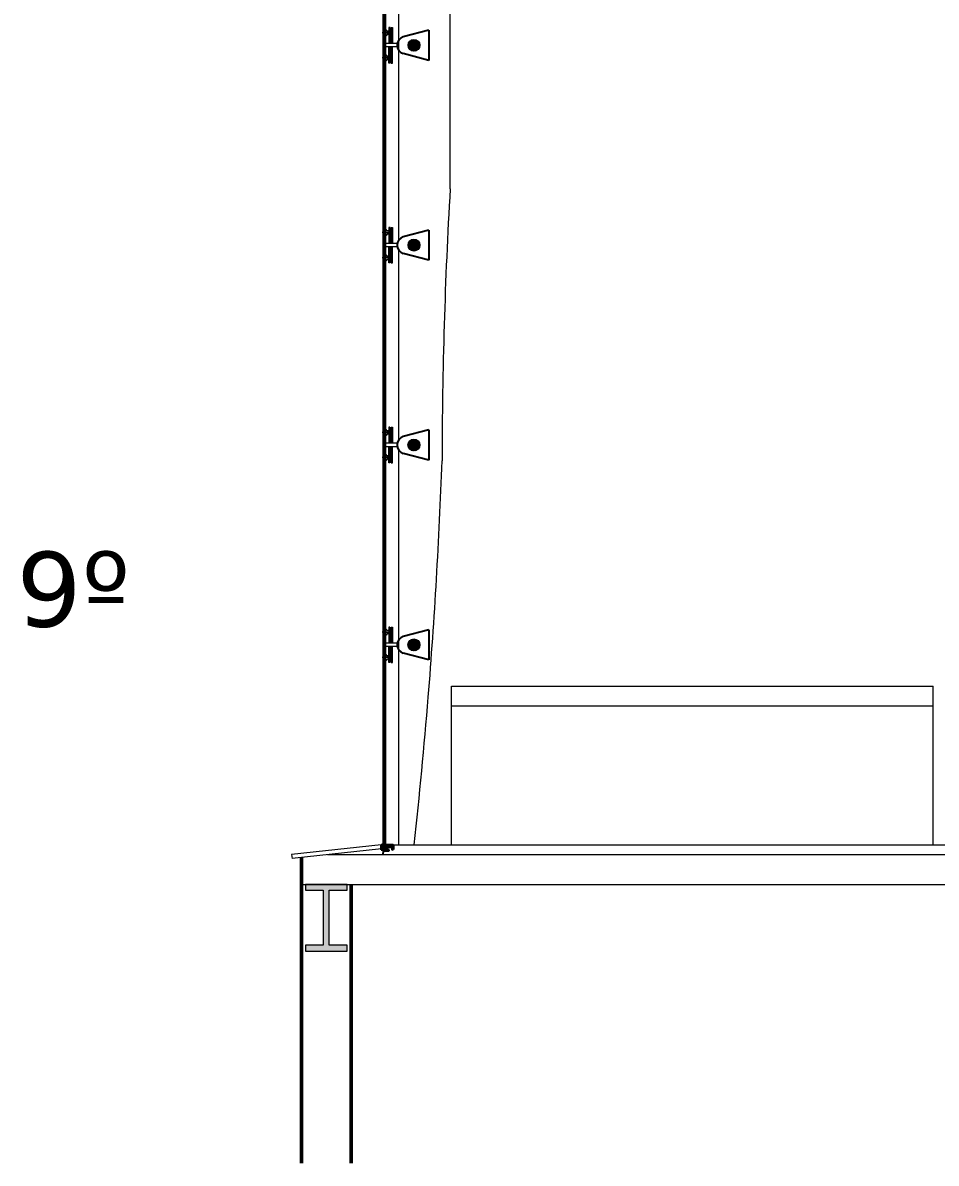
# Model space of a CAD drawing. Header units: millimetres. Extents: x 908.4 to 963.4, y 274.9 to 316.3.
# Drawn here: x 922.44 to 927.04, y 296.53 to 302.29 of the extents above; entities that cross this region are included whole.
import ezdxf

# ---------------------------------------------------------------- set-up
doc = ezdxf.new("R2010")
doc.units = ezdxf.units.MM
doc.header["$LTSCALE"] = 10
doc.layers.get('0').update_dxf_attribs({"color": 90})
for name, color, linetype in [('1', 130, 'Continuous'), ('DATA', 9, 'Continuous'), ('TEX1', 90, 'Continuous'), ('VIDRO', 140, 'Continuous')]:
    doc.layers.add(name, color=color, linetype=linetype)
for name, color, linetype, lineweight in [('A-perf', 180, 'Continuous', 9), ('COTA', 90, 'Continuous', 9), ('linha estutura', 252, 'Continuous', 13), ('PAREDES 2', 1, 'Continuous', 50), ('pn 02', 16, 'Continuous', 20), ('PN-01', 90, 'Continuous', 13)]:
    doc.layers.add(name, color=color, linetype=linetype, lineweight=lineweight)
doc.styles.add('cotanivel', font='verdana.TTF', dxfattribs={"height": 3})

# ---------------------------------------------------------------- blocks, each defined once
blk = doc.blocks.new('A$C43351A97')
at = {"layer": 'DATA'}
for p, q in [((0, 0.99), (0, 3.49)), ((0, 3.49), (0.53, 3.49)), ((3.53, 0.99), (0, 0.99)), ((0.07, 3.4), (0.06, 3.37)), ((0.06, 3.37), (0.06, 3.05)), ((0.06, 3.05), (0.07, 3.02)), ((0.09, 3.42), (0.07, 3.4)), ((0.07, 3.31), (0.07, 3.13)), ((0.07, 3.02), (0.09, 3)), ((0.11, 2.92), (0.08, 2.9)), ((0.08, 2.9), (0.08, 2.87)), ((0.08, 2.87), (0.08, 1.13)), ((0.08, 1.13), (0.08, 1.1)), ((0.08, 1.1), (0.11, 1.08)), ((0.13, 3.43), (0.09, 3.42)), ((0.09, 3), (0.13, 2.99)), ((0.14, 2.93), (0.11, 2.92)), ((0.11, 1.08), (0.14, 1.07)), ((0.48, 3.43), (0.13, 3.43)), ((0.46, 3.42), (0.13, 3.36)), ((0.13, 3.08), (0.46, 3.02)), ((0.13, 2.99), (0.48, 2.99)), ((0.53, 2.93), (0.14, 2.93)), ((0.14, 1.07), (2.94, 1.07)), ((0.18, 3.27), (0.3, 3.34)), ((0.3, 3.09), (0.18, 3.16)), ((0.29, 3.32), (0.19, 3.26)), ((0.19, 3.18), (0.29, 3.11)), ((0.26, 2.75), (0.26, 2.19)), ((0.61, 2.75), (0.26, 2.75)), ((0.26, 2.19), (2.73, 2.19)), ((0.32, 3.27), (0.32, 3.3)), ((0.61, 3.27), (0.32, 3.27)), ((0.32, 3.17), (0.61, 3.17)), ((0.32, 3.13), (0.32, 3.17)), ((0.34, 3.32), (0.34, 3.28)), ((0.34, 3.28), (0.43, 3.28)), ((0.34, 3.15), (0.34, 3.11)), ((0.43, 3.15), (0.34, 3.15)), ((0.39, 2.38), (0.39, 2.56)), ((0.43, 3.28), (0.46, 3.42)), ((0.46, 3.02), (0.43, 3.15)), ((0.45, 2.63), (0.86, 2.63)), ((2.73, 2.31), (0.45, 2.31)), ((0.48, 3.41), (0.48, 3.43)), ((0.48, 3.39), (0.48, 3.41)), ((0.49, 3.38), (0.48, 3.39)), ((0.48, 3.03), (0.49, 3.04)), ((0.48, 3.02), (0.48, 3.03)), ((0.48, 2.99), (0.48, 3.02)), ((0.51, 3.38), (0.49, 3.38)), ((0.49, 3.04), (0.51, 3.04)), ((0.52, 3.38), (0.51, 3.38)), ((0.51, 3.04), (0.52, 3.04)), ((0.53, 3.39), (0.52, 3.38)), ((0.52, 3.04), (0.53, 3.03)), ((0.53, 3.49), (0.53, 3.41)), ((0.53, 3.41), (0.53, 3.39)), ((0.53, 3.03), (0.53, 3.02)), ((0.53, 3.02), (0.53, 2.93)), ((0.61, 3.5), (0.61, 3.27)), ((0.86, 3.5), (0.61, 3.5)), ((0.61, 3.17), (0.61, 2.75)), ((0.73, 3.38), (0.86, 3.38)), ((0.73, 2.75), (0.73, 3.38)), ((0.86, 2.75), (0.73, 2.75)), ((0.86, 3.38), (0.86, 3.5)), ((0.86, 2.63), (0.86, 2.75)), ((4.83, 4), (2.1, 3.5)), ((2.1, 4), (4.83, 3.5)), ((2.1, 4), (2.1, 3.5)), ((4.83, 4), (2.1, 4)), ((2.1, 3.5), (4.83, 3.5)), ((2.73, 2.41), (2.73, 2.31)), ((2.73, 2.19), (2.73, 2.09)), ((2.95, 2.47), (2.79, 2.47)), ((2.79, 2.03), (2.95, 2.03)), ((2.88, 2.32), (2.92, 2.31)), ((2.95, 2.39), (2.89, 2.39)), ((2.89, 2.18), (2.93, 2.19)), ((2.9, 2.39), (2.95, 2.41)), ((5.59, 2.31), (2.9, 2.31)), ((2.9, 2.19), (3.54, 2.19)), ((2.96, 2.12), (2.9, 2.12)), ((2.95, 2.09), (2.9, 2.11)), ((2.92, 2.31), (3.03, 2.31)), ((2.93, 2.19), (3.02, 2.19)), ((2.94, 1.07), (2.97, 1.08)), ((2.97, 1.08), (2.99, 1.1)), ((2.98, 3.5), (2.98, 2.42)), ((5.21, 3.5), (2.98, 3.5)), ((2.99, 1.97), (2.99, 2.08)), ((2.99, 1.1), (3, 1.13)), ((3, 1.43), (3.02, 1.49)), ((3, 1.13), (3, 1.43)), ((3.02, 1.49), (3.06, 1.54)), ((3.05, 2.16), (3.05, 1.97)), ((3.05, 1.97), (3.74, 1.97)), ((3.06, 3.42), (5.17, 3.42)), ((3.06, 2.35), (3.06, 3.42)), ((3.06, 1.54), (3.13, 1.56)), ((3.07, 1.46), (3.06, 1.43)), ((3.06, 1.43), (3.06, 1.12)), ((3.06, 1.12), (3.07, 1.09)), ((3.09, 1.48), (3.07, 1.46)), ((3.07, 1.09), (3.09, 1.06)), ((3.08, 1.38), (3.08, 1.19)), ((3.62, 1.87), (3.09, 1.87)), ((3.13, 1.49), (3.09, 1.48)), ((3.09, 1.06), (3.13, 1.05)), ((3.13, 1.56), (3.53, 1.56)), ((3.48, 1.49), (3.13, 1.49)), ((3.13, 1.05), (3.48, 1.05)), ((3.47, 1.48), (3.14, 1.43)), ((3.14, 1.14), (3.47, 1.09)), ((3.19, 1.34), (3.3, 1.41)), ((3.3, 1.15), (3.19, 1.23)), ((3.2, 1.32), (3.3, 1.39)), ((3.3, 1.18), (3.2, 1.24)), ((3.33, 1.37), (3.33, 1.33)), ((3.33, 1.33), (3.74, 1.33)), ((3.33, 1.23), (3.33, 1.2)), ((3.71, 1.23), (3.33, 1.23)), ((3.34, 1.39), (3.34, 1.35)), ((3.34, 1.35), (3.43, 1.35)), ((3.34, 1.22), (3.34, 1.18)), ((3.43, 1.22), (3.34, 1.22)), ((3.43, 1.35), (3.47, 1.48)), ((3.47, 1.09), (3.43, 1.22)), ((3.48, 1.47), (3.48, 1.49)), ((3.48, 1.46), (3.48, 1.47)), ((3.49, 1.45), (3.48, 1.46)), ((3.48, 1.09), (3.49, 1.1)), ((3.48, 1.08), (3.48, 1.09)), ((3.48, 1.05), (3.48, 1.08)), ((3.51, 1.44), (3.49, 1.45)), ((3.49, 1.1), (3.51, 1.1)), ((3.52, 1.45), (3.51, 1.44)), ((3.51, 1.1), (3.52, 1.1)), ((3.53, 1.46), (3.52, 1.45)), ((3.52, 1.1), (3.53, 1.09)), ((3.53, 1.56), (3.53, 1.47)), ((3.53, 1.47), (3.53, 1.46)), ((3.53, 1.09), (3.53, 1.08)), ((3.53, 1.08), (3.53, 0.99)), ((3.54, 2.19), (3.54, 2.09)), ((4.17, 0.88), (3.57, 0.96)), ((3.61, 2.03), (3.7, 2.03)), ((3.62, 1.51), (3.62, 1.87)), ((3.62, 1.09), (3.67, 1.09)), ((3.62, 1.03), (3.62, 1.09)), ((3.64, 2.18), (3.68, 2.19)), ((3.65, 2.19), (5.59, 2.19)), ((3.71, 2.12), (3.65, 2.12)), ((3.7, 2.09), (3.65, 2.11)), ((3.84, 1), (3.65, 1)), ((3.67, 1.09), (3.71, 1.23)), ((3.68, 2.19), (3.77, 2.19)), ((3.71, 1.87), (3.71, 1.51)), ((3.74, 1.87), (3.71, 1.87)), ((3.71, 1.51), (3.8, 1.51)), ((3.74, 1.97), (3.74, 2.08)), ((3.74, 1.33), (3.74, 1.39)), ((3.8, 2.16), (3.8, 1.94)), ((3.87, 1.33), (3.8, 1.09)), ((3.8, 1.09), (3.87, 1.09)), ((3.96, 1.49), (3.86, 1.32)), ((3.87, 1.45), (3.87, 1.33)), ((3.87, 1.09), (3.87, 1.03)), ((3.97, 1.27), (3.97, 1.05)), ((4.17, 1.34), (4.02, 1.5)), ((4.07, 1.05), (4.07, 1.27)), ((4.17, 0), (4.17, 1.5)), ((5.36, 1.5), (4.17, 1.5)), ((4.83, 3.5), (4.83, 4)), ((5.3, 3.19), (5.03, 2.71)), ((5.03, 2.71), (5.03, 2.35)), ((5.11, 2.69), (5.37, 3.14)), ((5.11, 2.35), (5.11, 2.69)), ((5.17, 3.42), (5.3, 3.19)), ((5.17, 0), (5.17, 1.5)), ((5.17, 0.86), (5.67, 0.94)), ((5.37, 3.24), (5.21, 3.5)), ((5.36, 3.5), (5.36, 3.28)), ((5.61, 3.5), (5.36, 3.5)), ((5.36, 3.1), (5.36, 2.93)), ((5.36, 1.57), (5.36, 1.4)), ((5.36, 1.23), (5.36, 1)), ((5.36, 1), (5.61, 1)), ((5.38, 3.25), (5.41, 3.25)), ((5.41, 3.13), (5.38, 3.13)), ((5.38, 1.38), (5.41, 1.38)), ((5.41, 1.25), (5.38, 1.25)), ((5.41, 3.29), (5.5, 3.29)), ((5.41, 3.25), (5.41, 3.29)), ((5.41, 3.09), (5.41, 3.13)), ((5.41, 3.1), (5.41, 3.09)), ((5.6, 3.09), (5.41, 3.09)), ((5.41, 1.41), (5.6, 1.41)), ((5.41, 1.38), (5.41, 1.41)), ((5.41, 1.21), (5.41, 1.25)), ((5.5, 1.21), (5.41, 1.21)), ((5.46, 3), (5.65, 3)), ((5.46, 2.93), (5.46, 3)), ((5.46, 1.5), (5.46, 1.57)), ((5.65, 1.5), (5.46, 1.5)), ((5.5, 3.29), (5.63, 3.16)), ((5.63, 1.34), (5.5, 1.21)), ((5.61, 3.32), (5.61, 3.5)), ((5.64, 3.29), (5.61, 3.32)), ((5.61, 1.18), (5.64, 1.21)), ((5.61, 1), (5.61, 1.18)), ((5.66, 3.31), (5.64, 3.29)), ((5.64, 1.21), (5.66, 1.19)), ((5.65, 3.5), (6.23, 3.5)), ((5.73, 3.45), (5.65, 3.47)), ((5.65, 3), (5.65, 3)), ((5.65, 3), (5.65, 2.38)), ((5.65, 2.13), (5.65, 1.5)), ((5.65, 1.03), (5.73, 1.05)), ((6.23, 1), (5.65, 1)), ((5.72, 3.31), (5.66, 3.31)), ((5.66, 1.19), (5.72, 1.19)), ((6.2, 0.94), (5.67, 0.94)), ((5.73, 3.29), (5.73, 3.45)), ((5.73, 1.05), (5.73, 1.21)), ((5.77, 1.44), (5.77, 3.06)), ((5.77, 3.06), (5.95, 3.06)), ((5.95, 1.44), (5.77, 1.44)), ((6.19, 3.45), (5.81, 3.43)), ((5.81, 3.43), (5.81, 3.29)), ((5.81, 1.21), (5.81, 1.07)), ((5.81, 1.07), (6.19, 1.05)), ((5.92, 3.23), (5.82, 3.28)), ((5.82, 1.22), (5.92, 1.27)), ((5.95, 3.06), (5.95, 3.17)), ((5.95, 1.33), (5.95, 1.44)), ((6.17, 2.25), (6.19, 2.83)), ((6.19, 1.68), (6.17, 2.25)), ((6.19, 2.83), (6.19, 3.45)), ((6.19, 1.05), (6.19, 1.68)), ((6.23, 3.5), (6.23, 1))]:
    blk.add_line(p, q, dxfattribs=at)
blk.add_circle((5.12, 3.76), 0.243, dxfattribs=at)
for centre, radius, start, end in [((0.13, 3.3), 0.0625, 90, 168.61954), ((0.13, 3.14), 0.0625, 191.38046, 270), ((0.24, 3.22), 0.0784, 135.87573, 224.12427), ((0.22, 3.22), 0.0469, 124.43657, 235.56343), ((0.3, 3.3), 0.025, 360, 124.43657), ((0.3, 3.13), 0.025, 235.56343, 360), ((0.31, 3.32), 0.0272, 0, 124.43657), ((0.31, 3.11), 0.0272, 235.56343, 360), ((0.45, 2.56), 0.0625, 90, 180), ((0.45, 2.38), 0.0625, 180, 270), ((2.79, 2.41), 0.0625, 90, 180), ((2.79, 2.09), 0.0625, 180, 270), ((2.9, 2.35), 0.041, 90, 270), ((2.89, 2.35), 0.0312, 90, 254.96712), ((2.9, 2.15), 0.041, 90, 270), ((2.9, 2.15), 0.031, 105.99545, 270.00455), ((2.95, 2.44), 0.03, 270, 90), ((2.95, 2.42), 0.0312, 270, 0), ((2.95, 2.06), 0.03, 270, 90), ((2.96, 2.08), 0.031, 359.99877, 90.00123), ((3.09, 1.97), 0.094, 179.9974, 270.00108), ((3.02, 2.16), 0.031, 360, 90), ((3.03, 2.35), 0.0312, 270, 0), ((3.05, 2.16), 0.00000125, 180, 0), ((3.14, 1.37), 0.0625, 90, 168.61954), ((3.14, 1.2), 0.0625, 191.38046, 270), ((3.24, 1.28), 0.0784, 135.87573, 224.12427), ((3.23, 1.28), 0.0469, 124.35561, 235.64439), ((3.32, 1.39), 0.0272, 360, 124.43657), ((3.31, 1.37), 0.025, 359.99613, 124.00387), ((3.31, 1.2), 0.025, 235.73155, 359.72194), ((3.32, 1.18), 0.0272, 235.56343, 360), ((3.61, 2.09), 0.0625, 180, 270), ((3.57, 1.08), 0.039, 0.1803, 180), ((3.57, 1), 0.039, 180, 262.07308), ((3.65, 2.15), 0.041, 90, 270), ((3.65, 2.15), 0.0309, 105.33705, 270.12763), ((3.74, 1.51), 0.125, 180, 270), ((3.65, 1.03), 0.03, 180, 224.98847), ((3.65, 1.03), 0.03, 224.98847, 270.01153), ((3.7, 2.06), 0.031, 270, 90), ((3.71, 2.08), 0.031, 360, 90), ((3.74, 1.94), 0.062, 270, 360), ((3.77, 2.16), 0.031, 0, 90), ((3.8, 1.45), 0.062, 360, 90), ((3.84, 1.03), 0.03, 270, 0.00477), ((3.99, 1.47), 0.037, 43.0014, 150), ((4.02, 1.25), 0.0537, 21.45883, 158.54117), ((4.02, 1.07), 0.0537, 201.45883, 338.54117), ((5.07, 2.35), 0.04, 180, 0), ((5.38, 3.28), 0.025, 180, 270), ((5.38, 3.1), 0.025, 90, 180), ((5.41, 2.93), 0.05, 180, 0), ((5.41, 1.57), 0.05, 0, 180), ((5.38, 1.4), 0.025, 180, 270), ((5.38, 1.23), 0.025, 90, 180), ((5.29, 3.19), 0.0938, 330, 30), ((5.87, 3.71), 0.337, 118.30351, 217.999), ((5.59, 2.38), 0.0625, 270, 0), ((5.59, 2.13), 0.0625, 0, 90), ((5.6, 3.13), 0.0414, 270, 45), ((5.6, 1.37), 0.0414, 315, 90), ((5.65, 3.49), 0.015, 90, 256.26192), ((5.65, 1.02), 0.015, 103.73808, 270), ((5.77, 3.3), 0.05, 166.11346, 339.89449), ((5.77, 1.2), 0.05, 20.10551, 193.88654), ((5.77, 3.29), 0.04, 180, 0), ((5.77, 1.21), 0.04, 0, 180), ((5.89, 3.17), 0.0625, 360, 60), ((5.89, 1.33), 0.0625, 300, 360)]:
    blk.add_arc(centre, radius, start, end, dxfattribs=at)
blk = doc.blocks.new('SPIDERLADO')
at = {"layer": '1'}
h = blk.add_hatch(dxfattribs=at)
h.set_pattern_fill('LINE', color=256, scale=0.022502, angle=45, style=0)
h.set_pattern_definition([(45, (-190.9028623, 32.652582), (-0.001988936716, 0.001988936716), [])])
h.paths.add_polyline_path([(-0.0465, 0, 0.528848), (-0.0848, 0.0261), (-0.1008, 0.0096, 1.19142)])
for p, q in [((0, 0.076), (-0.1288, 0.0422)), ((0, 0.076), (0, -0.076)), ((0, -0.076), (-0.1288, -0.0422))]:
    blk.add_line(p, q)
blk.add_arc((-0.1156, 0), 0.0442, 107.41068, 252.58932)
at = {"layer": 'A-perf', "color": 8}
for radius in [0.03, 0.028]:
    blk.add_circle((-0.0745, 0), radius, dxfattribs=at)
at = {"layer": 'PN-01'}
for p, q in [((-0.1953, 0.0632), (-0.2349, 0.0632)), ((-0.2246, 0.0673), (-0.23, 0.0699)), ((-0.2249, 0.066), (-0.23, 0.0685)), ((-0.1953, 0.0644), (-0.23, 0.0644)), ((-0.1953, 0.0619), (-0.23, 0.0619)), ((-0.2249, 0.0603), (-0.23, 0.0578)), ((-0.2246, 0.0591), (-0.23, 0.0564)), ((-0.1953, 0.0644), (-0.2291, 0.0644)), ((-0.22, 0.066), (-0.2249, 0.066)), ((-0.22, 0.0603), (-0.2249, 0.0603)), ((-0.22, 0.0673), (-0.2246, 0.0673)), ((-0.22, 0.0591), (-0.2246, 0.0591)), ((-0.2142, 0.0788), (-0.22, 0.0788)), ((-0.2102, 0.0717), (-0.2142, 0.0788)), ((-0.2016, 0.0717), (-0.2102, 0.0717)), ((-0.2016, 0.0895), (-0.2016, 0.0085)), ((-0.1953, 0.0895), (-0.2016, 0.0895)), ((-0.1953, 0.0783), (-0.2016, 0.0783)), ((-0.1953, 0.0895), (-0.1953, 0.0085)), ((-0.1891, 0.0717), (-0.1953, 0.0757)), ((-0.1934, 0.0745), (-0.1934, 0.0519)), ((-0.1922, 0.0737), (-0.1922, 0.0527)), ((-0.1909, 0.0729), (-0.1909, 0.0535)), ((-0.1891, 0.0895), (-0.1891, 0.0798)), ((-0.1891, 0.0895), (-0.1828, 0.0895)), ((-0.1891, 0.0798), (-0.1891, 0.0465)), ((-0.1828, 0.0895), (-0.1828, 0.0085)), ((-0.2142, 0.0482), (-0.22, 0.0482)), ((-0.1592, 0.0085), (-0.22, 0.0085)), ((-0.2102, 0.0553), (-0.2142, 0.0482)), ((-0.2016, 0.0553), (-0.2102, 0.0553)), ((-0.1953, 0.0481), (-0.2016, 0.0481)), ((-0.1953, 0.0344), (-0.2016, 0.0344)), ((-0.1891, 0.0547), (-0.1953, 0.0507)), ((-0.1891, 0.0465), (-0.1891, 0.0085)), ((-0.1891, 0.0344), (-0.1828, 0.0344)), ((-0.2246, -0.0591), (-0.23, -0.0564)), ((-0.1592, -0.0085), (-0.22, -0.0085)), ((-0.2142, -0.0482), (-0.22, -0.0482)), ((-0.2102, -0.0553), (-0.2142, -0.0482)), ((-0.2016, -0.0553), (-0.2102, -0.0553)), ((-0.2016, -0.0895), (-0.2016, -0.0085)), ((-0.1953, -0.0344), (-0.2016, -0.0344)), ((-0.1953, -0.0481), (-0.2016, -0.0481)), ((-0.1953, -0.0895), (-0.1953, -0.0085)), ((-0.1891, -0.0547), (-0.1953, -0.0507)), ((-0.1934, -0.0745), (-0.1934, -0.0519)), ((-0.1922, -0.0737), (-0.1922, -0.0527)), ((-0.1909, -0.0729), (-0.1909, -0.0535)), ((-0.1891, -0.0465), (-0.1891, -0.0085)), ((-0.1891, -0.0344), (-0.1828, -0.0344)), ((-0.1891, -0.0798), (-0.1891, -0.0465)), ((-0.1828, -0.0895), (-0.1828, -0.0085)), ((-0.1953, -0.0632), (-0.2349, -0.0632)), ((-0.2249, -0.0603), (-0.23, -0.0578)), ((-0.1953, -0.0619), (-0.23, -0.0619)), ((-0.1953, -0.0644), (-0.23, -0.0644)), ((-0.2249, -0.066), (-0.23, -0.0685)), ((-0.2246, -0.0673), (-0.23, -0.0699)), ((-0.1953, -0.0644), (-0.2291, -0.0644)), ((-0.22, -0.0603), (-0.2249, -0.0603)), ((-0.22, -0.066), (-0.2249, -0.066)), ((-0.22, -0.0591), (-0.2246, -0.0591)), ((-0.22, -0.0673), (-0.2246, -0.0673)), ((-0.2142, -0.0788), (-0.22, -0.0788)), ((-0.2102, -0.0717), (-0.2142, -0.0788)), ((-0.2016, -0.0717), (-0.2102, -0.0717)), ((-0.1953, -0.0783), (-0.2016, -0.0783)), ((-0.1953, -0.0895), (-0.2016, -0.0895)), ((-0.1891, -0.0717), (-0.1953, -0.0757)), ((-0.1891, -0.0895), (-0.1891, -0.0798)), ((-0.1891, -0.0895), (-0.1828, -0.0895))]:
    blk.add_line(p, q, dxfattribs=at)

msp = doc.modelspace()

# ---------------------------------------------------------------- hatches: boundary and pattern name
at = {"layer": '1'}
h = msp.add_hatch(dxfattribs=at)
h.set_pattern_fill('LINE', color=256, scale=0.022502, angle=45, style=0)
h.set_pattern_definition([(45, (733.581192, 332.810444), (-0.001988936716, 0.001988936716), [])])
h.paths.add_polyline_path([(924.4375, 300.1579, 0.528848), (924.3993, 300.1839), (924.3832, 300.1674, 1.19142)])
h = msp.add_hatch(dxfattribs=at)
h.set_pattern_fill('LINE', color=256, scale=0.022502, angle=45, style=0)
h.set_pattern_definition([(45, (733.581192, 331.8021107), (-0.001988936716, 0.001988936716), [])])
h.paths.add_polyline_path([(924.4375, 299.1495, 0.528848), (924.3993, 299.1756), (924.3832, 299.1591, 1.19142)])
at = {"layer": 'pn 02'}
msp.add_hatch(color=256, dxfattribs=at).paths.add_polyline_path([(923.8622, 297.6337), (923.8622, 297.6037), (924.0722, 297.6037), (924.0722, 297.6337), (923.9822, 297.6337), (923.9822, 297.9112), (924.0722, 297.9112), (924.0722, 297.9412), (923.8622, 297.9412), (923.8622, 297.9112), (923.9522, 297.9112), (923.9522, 297.6337)])

# ---------------------------------------------------------------- linework, layer by layer
for p, q in [((924.4841, 300.2338), (924.3552, 300.2)), ((924.4841, 300.2338), (924.4841, 300.0819)), ((924.4841, 300.0819), (924.3552, 300.1157)), ((924.4841, 299.2255), (924.3552, 299.1917)), ((924.4841, 299.2255), (924.4841, 299.0736)), ((924.4841, 299.0736), (924.3552, 299.1073))]:
    msp.add_line(p, q)
for centre in [(924.3685, 300.1579), (924.3685, 299.1495)]:
    msp.add_arc(centre, 0.0442, 107.41068, 252.58932)
at = {"layer": 'A-perf'}
for p, q in [((924.3341, 301.194), (924.3341, 304.2412)), ((924.5922, 301.4511), (924.5922, 304.2412)), ((924.3341, 300.3776), (924.3341, 301.1384)), ((924.3341, 300.1856), (924.3341, 300.3776)), ((924.3341, 298.9334), (924.3341, 300.1301)), ((924.3341, 298.1412), (924.3341, 298.9334))]:
    msp.add_line(p, q, dxfattribs=at)
at = {"layer": 'A-perf', "color": 8}
for centre, radius in [((924.4095, 300.1579), 0.03), ((924.4095, 300.1579), 0.028), ((924.4095, 299.1495), 0.03), ((924.4095, 299.1495), 0.028)]:
    msp.add_circle(centre, radius, dxfattribs=at)
at = {"layer": 'A-perf'}
for centre, radius, start, end in [((949.0567, 300.0362), 24.5054, 176.69004, 179.90334), ((897.9399, 301.0338), 26.6286, 355.37318, 357.94196), ((897.9399, 301.0338), 26.6286, 353.76369, 355.37318)]:
    msp.add_arc(centre, radius, start, end, dxfattribs=at)
at = {"layer": 'linha estutura'}
msp.add_line((924.3341, 298.1412), (924.4109, 298.1412), dxfattribs=at)
at = {"layer": 'PAREDES 2'}
for p, q in [((923.8422, 296.5343), (923.8422, 298.0766)), ((924.0922, 296.5343), (924.0922, 297.9412))]:
    msp.add_line(p, q, dxfattribs=at)
at = {"layer": 'pn 02'}
for p, q in [((924.5998, 298.9412), (927.0298, 298.9412)), ((924.5998, 298.1412), (924.5998, 298.9412)), ((927.0298, 298.1412), (927.0298, 298.9412)), ((924.5998, 298.8412), (927.0298, 298.8412)), ((924.2435, 298.1411), (923.7922, 298.0912)), ((924.2457, 298.1212), (923.7944, 298.0713)), ((924.3028, 298.1412), (930.6778, 298.1412)), ((923.7922, 298.0912), (923.7944, 298.0713)), ((923.9741, 298.0912), (936.5269, 298.0912)), ((923.8422, 297.9412), (936.5269, 297.9412))]:
    msp.add_line(p, q, dxfattribs=at)
at = {"layer": 'pn 02', "linetype": 'Continuous'}
msp.add_lwpolyline([(923.8622, 297.6337), (923.8622, 297.6037), (924.0722, 297.6037), (924.0722, 297.6337), (923.9822, 297.6337), (923.9822, 297.9112), (924.0722, 297.9112), (924.0722, 297.9412), (923.8622, 297.9412), (923.8622, 297.9112), (923.9522, 297.9112), (923.9522, 297.6337)], close=True, dxfattribs=at)
at = {"layer": 'PN-01'}
for p, q in [((924.2595, 300.2251), (924.2541, 300.2278)), ((924.2592, 300.2239), (924.2541, 300.2264)), ((924.2699, 300.2367), (924.2641, 300.2367)), ((924.2739, 300.2296), (924.2699, 300.2367)), ((924.2825, 300.2296), (924.2739, 300.2296)), ((924.2825, 300.2473), (924.2825, 300.1664)), ((924.2887, 300.2473), (924.2825, 300.2473)), ((924.2887, 300.2361), (924.2825, 300.2361)), ((924.2887, 300.2473), (924.2887, 300.1664)), ((924.295, 300.2295), (924.2887, 300.2335)), ((924.2906, 300.2323), (924.2906, 300.2097)), ((924.2919, 300.2315), (924.2919, 300.2105)), ((924.2931, 300.2307), (924.2931, 300.2113)), ((924.295, 300.2473), (924.3012, 300.2473)), ((924.295, 300.2473), (924.295, 300.2377)), ((924.295, 300.2377), (924.295, 300.2044)), ((924.3012, 300.2473), (924.3012, 300.1664)), ((924.2887, 300.221), (924.2492, 300.221)), ((924.2887, 300.2223), (924.2541, 300.2223)), ((924.2887, 300.2198), (924.2541, 300.2198)), ((924.2592, 300.2182), (924.2541, 300.2157)), ((924.2595, 300.2169), (924.2541, 300.2143)), ((924.2887, 300.2223), (924.255, 300.2223)), ((924.2641, 300.2239), (924.2592, 300.2239)), ((924.2641, 300.2182), (924.2592, 300.2182)), ((924.2641, 300.2251), (924.2595, 300.2251)), ((924.2641, 300.2169), (924.2595, 300.2169)), ((924.2699, 300.2061), (924.2641, 300.2061)), ((924.2739, 300.2132), (924.2699, 300.2061)), ((924.2825, 300.2132), (924.2739, 300.2132)), ((924.2887, 300.2059), (924.2825, 300.2059)), ((924.2887, 300.1922), (924.2825, 300.1922)), ((924.295, 300.2125), (924.2887, 300.2085)), ((924.295, 300.2044), (924.295, 300.1664)), ((924.295, 300.1922), (924.3012, 300.1922)), ((924.3248, 300.1664), (924.2641, 300.1664)), ((924.3248, 300.1493), (924.2641, 300.1493)), ((924.2825, 300.0684), (924.2825, 300.1493)), ((924.2887, 300.1235), (924.2825, 300.1235)), ((924.2887, 300.0684), (924.2887, 300.1493)), ((924.295, 300.1113), (924.295, 300.1493)), ((924.295, 300.1235), (924.3012, 300.1235)), ((924.295, 300.078), (924.295, 300.1113)), ((924.3012, 300.0684), (924.3012, 300.1493)), ((924.2887, 300.0947), (924.2492, 300.0947)), ((924.2595, 300.0988), (924.2541, 300.1015)), ((924.2592, 300.0975), (924.2541, 300.1001)), ((924.2887, 300.0959), (924.2541, 300.0959)), ((924.2887, 300.0934), (924.2541, 300.0934)), ((924.2592, 300.0918), (924.2541, 300.0893)), ((924.2595, 300.0906), (924.2541, 300.0879)), ((924.2887, 300.0934), (924.255, 300.0934)), ((924.2641, 300.0975), (924.2592, 300.0975)), ((924.2641, 300.0918), (924.2592, 300.0918)), ((924.2641, 300.0988), (924.2595, 300.0988)), ((924.2641, 300.0906), (924.2595, 300.0906)), ((924.2699, 300.1096), (924.2641, 300.1096)), ((924.2699, 300.079), (924.2641, 300.079)), ((924.2739, 300.1025), (924.2699, 300.1096)), ((924.2739, 300.0861), (924.2699, 300.079)), ((924.2825, 300.1025), (924.2739, 300.1025)), ((924.2825, 300.0861), (924.2739, 300.0861)), ((924.2887, 300.1098), (924.2825, 300.1098)), ((924.2887, 300.0796), (924.2825, 300.0796)), ((924.2887, 300.0684), (924.2825, 300.0684)), ((924.295, 300.1032), (924.2887, 300.1072)), ((924.295, 300.0862), (924.2887, 300.0822)), ((924.2906, 300.0834), (924.2906, 300.106)), ((924.2919, 300.0842), (924.2919, 300.1052)), ((924.2931, 300.085), (924.2931, 300.1044)), ((924.295, 300.0684), (924.295, 300.078)), ((924.295, 300.0684), (924.3012, 300.0684)), ((924.2887, 299.2127), (924.2492, 299.2127)), ((924.2595, 299.2168), (924.2541, 299.2195)), ((924.2592, 299.2156), (924.2541, 299.2181)), ((924.2887, 299.214), (924.2541, 299.214)), ((924.2887, 299.2115), (924.2541, 299.2115)), ((924.2592, 299.2098), (924.2541, 299.2073)), ((924.2595, 299.2086), (924.2541, 299.2059)), ((924.2887, 299.214), (924.255, 299.214)), ((924.2641, 299.2156), (924.2592, 299.2156)), ((924.2641, 299.2098), (924.2592, 299.2098)), ((924.2641, 299.2168), (924.2595, 299.2168)), ((924.2641, 299.2086), (924.2595, 299.2086)), ((924.2699, 299.2284), (924.2641, 299.2284)), ((924.2699, 299.1978), (924.2641, 299.1978)), ((924.2739, 299.2213), (924.2699, 299.2284)), ((924.2739, 299.2049), (924.2699, 299.1978)), ((924.2825, 299.2213), (924.2739, 299.2213)), ((924.2825, 299.2049), (924.2739, 299.2049)), ((924.2825, 299.239), (924.2825, 299.1581)), ((924.2887, 299.239), (924.2825, 299.239)), ((924.2887, 299.2278), (924.2825, 299.2278)), ((924.2887, 299.1976), (924.2825, 299.1976)), ((924.2887, 299.239), (924.2887, 299.1581)), ((924.295, 299.2212), (924.2887, 299.2252)), ((924.295, 299.2042), (924.2887, 299.2002)), ((924.2906, 299.224), (924.2906, 299.2014)), ((924.2919, 299.2232), (924.2919, 299.2022)), ((924.2931, 299.2224), (924.2931, 299.203)), ((924.295, 299.239), (924.295, 299.2293)), ((924.295, 299.239), (924.3012, 299.239)), ((924.295, 299.2293), (924.295, 299.1961)), ((924.295, 299.1961), (924.295, 299.1581)), ((924.3012, 299.239), (924.3012, 299.1581)), ((924.3248, 299.1581), (924.2641, 299.1581)), ((924.3248, 299.141), (924.2641, 299.141)), ((924.2887, 299.1839), (924.2825, 299.1839)), ((924.2825, 299.06), (924.2825, 299.141)), ((924.2887, 299.06), (924.2887, 299.141)), ((924.295, 299.1839), (924.3012, 299.1839)), ((924.295, 299.103), (924.295, 299.141)), ((924.3012, 299.06), (924.3012, 299.141)), ((924.2887, 299.0864), (924.2492, 299.0864)), ((924.2595, 299.0905), (924.2541, 299.0931)), ((924.2592, 299.0892), (924.2541, 299.0917)), ((924.2887, 299.0876), (924.2541, 299.0876)), ((924.2887, 299.0851), (924.2541, 299.0851)), ((924.2592, 299.0835), (924.2541, 299.081)), ((924.2595, 299.0822), (924.2541, 299.0796)), ((924.2887, 299.0851), (924.255, 299.0851)), ((924.2641, 299.0892), (924.2592, 299.0892)), ((924.2641, 299.0835), (924.2592, 299.0835)), ((924.2641, 299.0905), (924.2595, 299.0905)), ((924.2641, 299.0822), (924.2595, 299.0822)), ((924.2699, 299.1013), (924.2641, 299.1013)), ((924.2739, 299.0942), (924.2699, 299.1013)), ((924.2739, 299.0778), (924.2699, 299.0707)), ((924.2825, 299.0942), (924.2739, 299.0942)), ((924.2825, 299.0778), (924.2739, 299.0778)), ((924.2887, 299.1152), (924.2825, 299.1152)), ((924.2887, 299.1014), (924.2825, 299.1014)), ((924.295, 299.0949), (924.2887, 299.0989)), ((924.295, 299.0779), (924.2887, 299.0739)), ((924.2906, 299.0751), (924.2906, 299.0977)), ((924.2919, 299.0759), (924.2919, 299.0969)), ((924.2931, 299.0767), (924.2931, 299.0961)), ((924.295, 299.1152), (924.3012, 299.1152)), ((924.295, 299.0697), (924.295, 299.103)), ((924.2699, 299.0707), (924.2641, 299.0707)), ((924.2887, 299.0713), (924.2825, 299.0713)), ((924.2887, 299.06), (924.2825, 299.06)), ((924.295, 299.06), (924.295, 299.0697)), ((924.295, 299.06), (924.3012, 299.06))]:
    msp.add_line(p, q, dxfattribs=at)
at = {"layer": 'TEX1'}
msp.add_line((924.2545, 298.1111), (924.2522, 298.0912), dxfattribs=at)
at = {"layer": 'VIDRO'}
for p, q in [((924.2541, 306.0094), (924.2541, 298.1425)), ((924.2641, 306.0094), (924.2641, 298.1423)), ((924.2541, 300.1912), (924.2641, 300.1912))]:
    msp.add_line(p, q, dxfattribs=at)

# ---------------------------------------------------------------- block references
for p in [(924.4841, 302.1745), (924.4841, 301.1662)]:
    msp.add_blockref('SPIDERLADO', p)
at = {"layer": 'TEX1', "xscale": 0.009999999999990905, "yscale": 0.009999999999990905, "zscale": 0.01, "rotation": 180}
msp.add_blockref('A$C43351A97', (924.3058, 298.1511), dxfattribs=at)

# ---------------------------------------------------------------- texts
at = {"layer": 'COTA', "style": 'cotanivel'}
msp.add_text('9º', height=0.378, dxfattribs=at).set_placement((922.4036, 299.2413))

doc.saveas('drawing.dxf')
